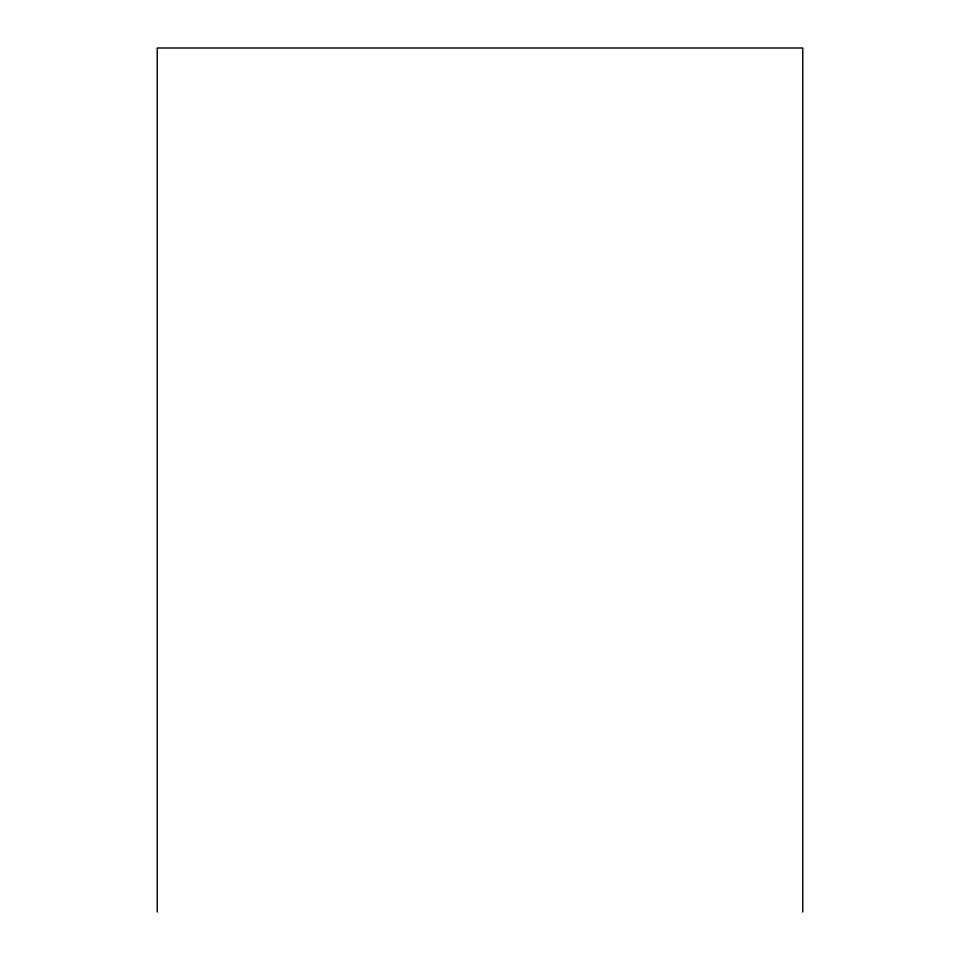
<?xml version="1.0" encoding="UTF-8"?>
<svg xmlns="http://www.w3.org/2000/svg" width="960" height="960" viewBox="0 0 960 960"><rect width="100%" height="100%" fill="white"/><g stroke="black" fill="none" stroke-linecap="round" stroke-linejoin="round"><path stroke-width="1.44" d="M802.776 912L802.776 48L157.224 48L157.224 912"/></g></svg>
